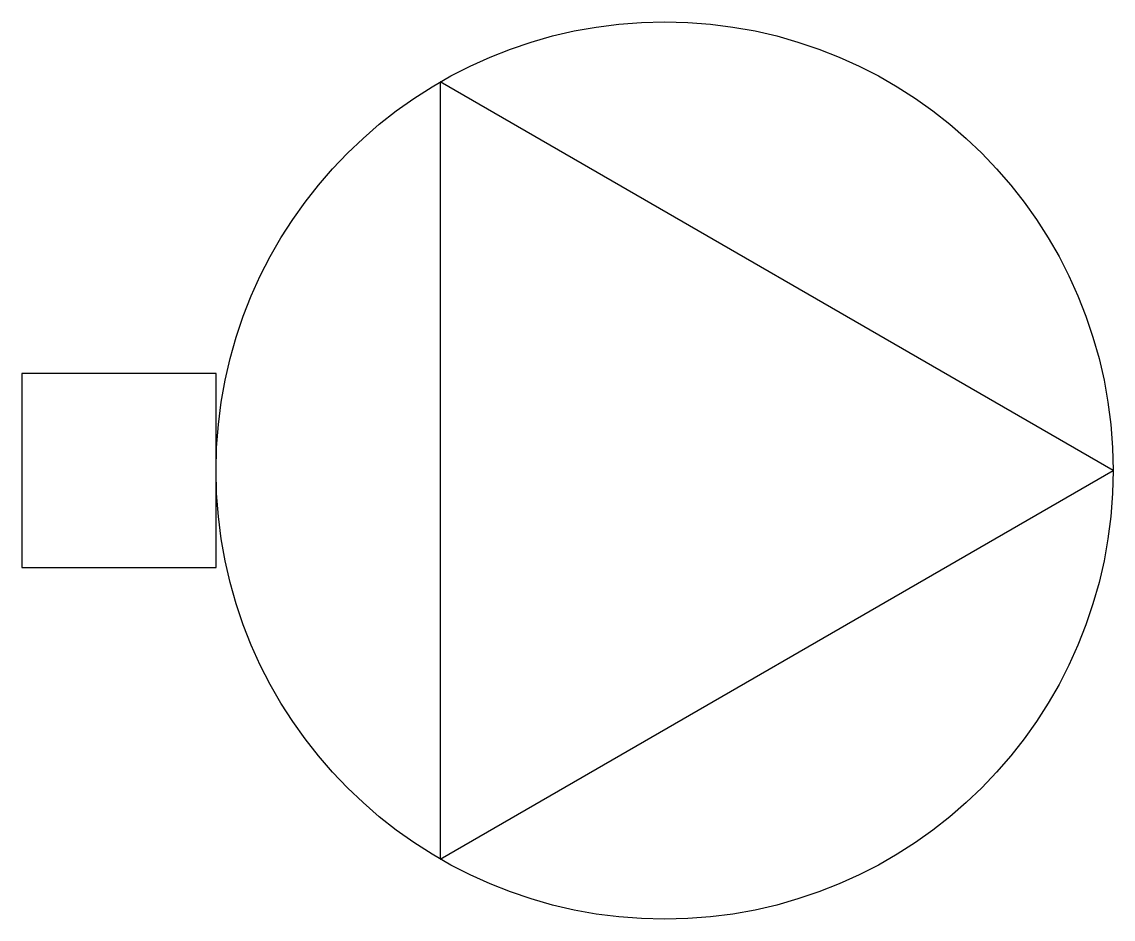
# Model space of a CAD drawing. Header units: millimetres. Extents: x -3096.897 to -3096.448, y 3750.456 to 3750.825.
import ezdxf

# ---------------------------------------------------------------- set-up
doc = ezdxf.new("R2010")
doc.units = ezdxf.units.MM
doc.header["$LTSCALE"] = 10
doc.layers.add('Ele_tomadas', color=2, linetype='Continuous')

msp = doc.modelspace()

# ---------------------------------------------------------------- linework, layer by layer
at = {"layer": 'Ele_tomadas', "color": 3}
for points in [[(-3096.72489, 3750.48052), (-3096.44776, 3750.64052), (-3096.72489, 3750.80052)], [(-3096.89726, 3750.60052), (-3096.81726, 3750.60052), (-3096.81726, 3750.68052), (-3096.89726, 3750.68052)]]:
    msp.add_lwpolyline(points, close=True, dxfattribs=at)
at = {"layer": 'Ele_tomadas', "color": 2}
msp.add_circle((-3096.63251, 3750.64052), 0.18475, dxfattribs=at)

doc.saveas('drawing.dxf')
